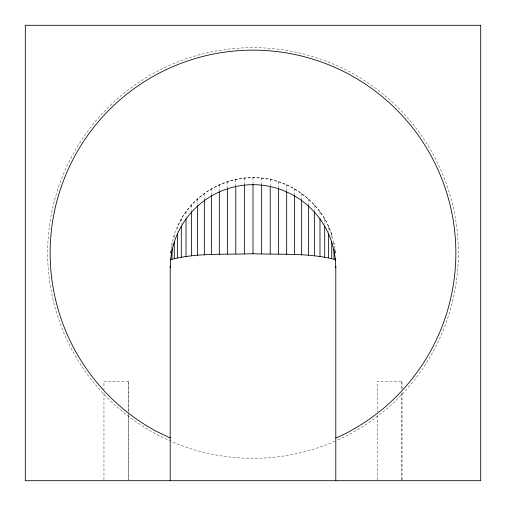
<?xml version="1.0" encoding="UTF-8"?>
<svg xmlns="http://www.w3.org/2000/svg" width="506" height="506" viewBox="0 0 506 506"><rect width="100%" height="100%" fill="white"/><g stroke="black" fill="none" stroke-linecap="round" stroke-linejoin="round"><path stroke-width="0.38" stroke-dasharray="2.53 1.9" d="M170.573 253.247L172.008 243.171M174.254 234.822L172.008 243.12L172.008 246.656M333.992 243.171C327.142 208.826 296.51 181.274 261.653 178.004C226.89 173.956 191.236 194.532 177.359 226.663L177.359 231.59M331.746 234.822C320.494 198.516 282.051 173.729 244.347 178.245C227.093 180.117 210.559 187.448 197.593 198.991C191.217 204.854 185.721 211.609 181.293 219.06C178.555 225.278 173.779 231.406 174.254 238.497M334.852 248.598L333.992 243.12L333.992 246.656M334.978 249.344L335.345 251.703M335.427 253.272L335.345 251.678L335.345 252.943M402.042 389.228L402.042 381.341L377.198 381.341L377.198 412.093M402.042 393.168L402.042 479.909M401.619 381.341L401.619 389.228M401.619 393.168L401.619 479.909M377.198 415.249L377.198 479.909M331.746 234.752L331.746 238.497M328.641 226.663L328.641 231.59M324.707 218.94L324.707 224.316M319.988 211.672L319.988 216.372M314.53 204.943L314.53 210.294M308.407 198.814L308.407 204.753M301.671 193.362L301.671 199.832M294.397 188.643L294.397 195.569M286.681 184.709L286.681 191.255M278.585 181.603L278.585 189.206M270.217 179.364L270.217 185.24M261.653 178.004L261.653 184.639M253 177.555L253 183.564M244.347 178.004L244.347 183.988M235.783 179.364L235.783 186.537M227.415 181.603L227.415 189.206M219.319 184.709L219.319 191.255M211.603 188.643L211.603 195.569M204.329 193.362L204.329 199.832M197.593 198.814L197.593 204.139M191.47 204.943L191.47 210.294M186.012 211.672L186.012 216.372M181.293 218.94L181.293 224.316M170.655 251.678L170.655 252.943M128.802 412.093L128.802 381.341L103.958 381.341L103.958 389.228M128.802 415.249L128.802 479.909M128.379 381.341L128.379 412.093M128.379 412.883L128.379 479.909M103.958 393.168L103.958 479.909M335.016 441.251A205.341 205.341 0 0 1 48.905 230.413A205.341 205.341 0 0 1 374.2 87.241A205.341 205.341 0 0 1 336.42 440.637"/><path stroke-width="0.76" d="M170.199 260.331L170.655 259.635C197.27 252.576 225.651 254.828 253 253.727C280.349 254.828 308.73 252.576 335.345 259.635L335.801 260.331M335.801 437.981L340.19 436.166A202.862 202.862 0 0 0 414.034 129.631A202.862 202.862 0 0 0 98.847 121.13A202.862 202.862 0 0 0 156.063 431.201L170.199 437.956M335.801 266.339L335.801 480.7M335.345 258.737L335.345 259.635M333.992 249.129L333.992 258.958M331.746 241.748L331.746 258.288M328.641 233.582L328.641 257.643M324.707 226.226L324.707 257.029M319.988 218.801L319.988 256.447M314.53 211.672L314.53 255.91M308.407 205.525L308.407 255.422M301.671 199.832L301.671 254.986M294.397 195.569L294.397 254.613M286.681 192.014L286.681 254.297M278.585 189.206L278.585 254.05M270.217 187.182L270.217 253.867M261.653 184.639L261.653 253.784M253 184.228L253 253.727M244.347 184.639L244.347 253.784M235.783 187.182L235.783 253.867M227.415 189.206L227.415 254.05M219.319 192.014L219.319 254.297M211.603 195.569L211.603 254.613M204.329 199.832L204.329 254.986M197.593 205.525L197.593 255.422M191.47 211.672L191.47 255.91M186.012 218.801L186.012 256.447M181.293 226.226L181.293 257.029M177.359 233.582L177.359 257.643M174.254 241.748L174.254 258.288M172.008 249.129L172.008 258.958M170.655 258.737L170.655 259.635M170.199 266.339L170.199 480.7M170.288 267.838A82.933 82.933 0 0 1 253 184.684A82.933 82.933 0 0 1 335.712 267.838M480.7 25.3L25.3 25.3L25.3 480.7L480.7 480.7L480.7 25.3"/></g></svg>
